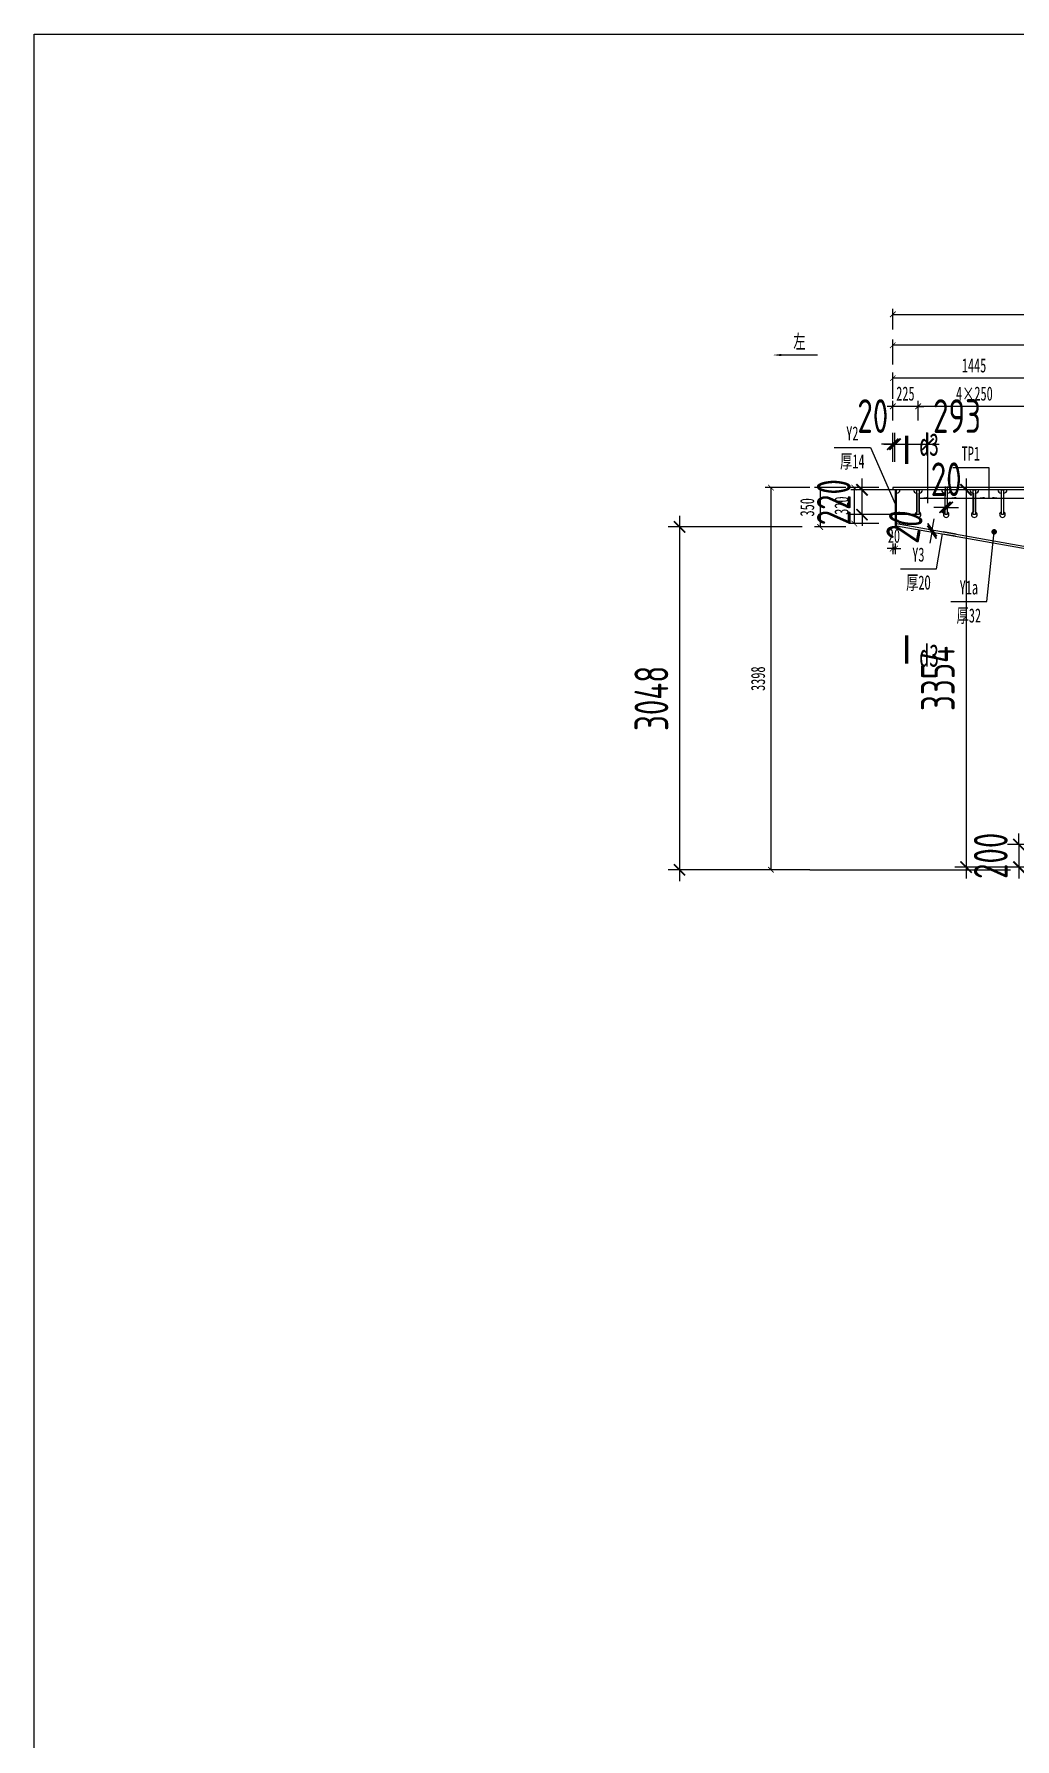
# Model space of a CAD drawing. Extents: x -149716 to 104715, y -26828 to 33500.
# Drawn here: x -17041 to -8328, y -1168 to 13989 of the extents above; entities that cross this region are included whole.
import ezdxf
from ezdxf.enums import TextEntityAlignment as Align

# ---------------------------------------------------------------- set-up
doc = ezdxf.new("R2010")
doc.units = 0
doc.header["$LTSCALE"] = 1000
doc.layers.get('0').update_dxf_attribs({"linetype": 'CONTINUOUS'})
doc.layers.get('Defpoints').update_dxf_attribs({"color": 250, "linetype": 'CONTINUOUS'})
doc.layers.add('01', color=1, linetype='CONTINUOUS', lineweight=25)
doc.layers.add('DIM', color=3, linetype='CONTINUOUS', lineweight=0)
for name, color, linetype in [('02', 2, 'CONTINUOUS'), ('04', 4, 'CONTINUOUS'), ('07', 7, 'CONTINUOUS')]:
    doc.layers.add(name, color=color, linetype=linetype)
doc.styles.add('TSSD_Dimension', font='tssdeng.shx', dxfattribs={"width": 0.7, "bigfont": 'hztxt.shx'})
doc.styles.add('仿宋', font='simfang.ttf', dxfattribs={"width": 0.64})
doc.dimstyles.new('1：50', dxfattribs={"dimscale": 50, "dimtxt": 2.5, "dimasz": 1, "dimexe": 1, "dimexo": 0, "dimgap": 1, "dimtad": 1, "dimdec": 1, "dimdsep": 46, "dimtxsty": '仿宋', "dimblk": 'ARCHTICK', "dimcen": 0, "dimclrd": 256, "dimclre": 256, "dimclrt": 256, "dimazin": 2, "dimtfac": 1, "dimtdec": 1, "dimtix": 1, "dimtmove": 2, "dimatfit": 3, "dimfxl": 1, "dimtvp": 0.8, "dimtolj": 1, "dimtzin": 0, "dimlwd": -1, "dimlwe": -1, "dimarcsym": 0})
doc.dimstyles.new('TSSD_100_100', dxfattribs={"dimtxt": 300, "dimasz": 100, "dimexe": 100, "dimexo": 250, "dimgap": 100, "dimtad": 1, "dimdec": 0, "dimzin": 0, "dimdsep": 46, "dimtxsty": 'TSSD_Dimension', "dimblk": 'ARCHTICK', "dimblk1": 'ARCHTICK', "dimblk2": 'ARCHTICK', "dimcen": 0, "dimdle": 100, "dimclrt": 7, "dimadec": 0, "dimazin": 0, "dimtfac": 1, "dimtdec": 0, "dimtix": 1, "dimtmove": 2, "dimatfit": 3, "dimfxl": 1, "dimtolj": 1, "dimtzin": 0, "dimarcsym": 0})

# ---------------------------------------------------------------- blocks, each defined once
blk = doc.blocks.new('_ArchTick')
at = {"color": 0, "linetype": 'ByBlock', "const_width": 0.15}
blk.add_lwpolyline([(-0.5, -0.5), (0.5, 0.5)], dxfattribs=at)
blk = doc.blocks.new('*D13')
at = {"layer": '04', "transparency": 16777216}
for p, q in [((50178, 138194), (50178, 138377)), ((50178, 138327), (64478, 138327)), ((64478, 138194), (64478, 138377))]:
    blk.add_line(p, q, dxfattribs=at)
at = {"layer": 'Defpoints', "color": 0, "transparency": 16777216}
for p in [(64478, 138327), (50178, 138194), (64478, 138194)]:
    blk.add_point(p, dxfattribs=at)
at = {"layer": '04', "transparency": 16777216, "xscale": 50, "yscale": 50, "zscale": 50, "rotation": 180}
blk.add_blockref('_ArchTick', (50178, 138327), dxfattribs=at)
at = {"layer": '04', "transparency": 16777216, "xscale": 50, "yscale": 50, "zscale": 50}
blk.add_blockref('_ArchTick', (64478, 138327), dxfattribs=at)
at = {"layer": '04', "transparency": 16777216, "insert": (57328, 138441), "char_height": 125, "attachment_point": 5, "style": '仿宋'}
blk.add_mtext('\\A1;14300', dxfattribs=at)
blk = doc.blocks.new('*D14')
at = {"layer": '04', "transparency": 16777216}
for p, q in [((50178, 137881), (50178, 138103)), ((58378, 137881), (58378, 138103)), ((58378, 138053), (50178, 138053))]:
    blk.add_line(p, q, dxfattribs=at)
at = {"layer": 'Defpoints', "color": 0, "transparency": 16777216}
for p in [(50178, 138053), (50178, 137881), (58378, 137881)]:
    blk.add_point(p, dxfattribs=at)
at = {"layer": '04', "transparency": 16777216, "xscale": 50, "yscale": 50, "zscale": 50, "rotation": 180}
blk.add_blockref('_ArchTick', (50178, 138053), dxfattribs=at)
at = {"layer": '04', "transparency": 16777216, "xscale": 50, "yscale": 50, "zscale": 50}
blk.add_blockref('_ArchTick', (58378, 138053), dxfattribs=at)
at = {"layer": '04', "transparency": 16777216, "insert": (54278, 138166), "char_height": 125, "attachment_point": 5, "style": '仿宋'}
blk.add_mtext('\\A1;8200', dxfattribs=at)
blk = doc.blocks.new('*D17')
at = {"layer": '04', "transparency": 16777216}
for p, q in [((49762, 136787), (49482, 136787)), ((49532, 136787), (49532, 136437)), ((49762, 136437), (49482, 136437))]:
    blk.add_line(p, q, dxfattribs=at)
at = {"layer": 'Defpoints', "color": 0, "transparency": 16777216}
for p in [(49762, 136787), (49532, 136437), (49762, 136437)]:
    blk.add_point(p, dxfattribs=at)
at = {"layer": '04', "transparency": 16777216, "xscale": 50, "yscale": 50, "zscale": 50}
for p, rotation in [((49532, 136787), 90), ((49532, 136437), 270)]:
    blk.add_blockref('_ArchTick', p, dxfattribs=dict(at, rotation=rotation))
at = {"layer": '04', "transparency": 16777216, "insert": (49418, 136612), "char_height": 125, "attachment_point": 5, "rotation": 90, "style": '仿宋'}
blk.add_mtext('\\A1;350', dxfattribs=at)
blk = doc.blocks.new('*D18')
at = {"layer": '04', "transparency": 16777216}
for p, q in [((50055, 136787), (49786, 136787)), ((49836, 136787), (49836, 136467)), ((50055, 136467), (49786, 136467))]:
    blk.add_line(p, q, dxfattribs=at)
at = {"layer": 'Defpoints', "color": 0, "transparency": 16777216}
for p in [(50055, 136787), (49836, 136467), (50055, 136467)]:
    blk.add_point(p, dxfattribs=at)
at = {"layer": '04', "transparency": 16777216, "xscale": 50, "yscale": 50, "zscale": 50}
for p, rotation in [((49836, 136787), 90), ((49836, 136467), 270)]:
    blk.add_blockref('_ArchTick', p, dxfattribs=dict(at, rotation=rotation))
at = {"layer": '04', "transparency": 16777216, "insert": (49723, 136627), "char_height": 125, "attachment_point": 5, "rotation": 90, "style": '仿宋'}
blk.add_mtext('\\A1;320', dxfattribs=at)
blk = doc.blocks.new('顶底板板肋带过焊孔')
at = {"layer": '01'}
blk.add_lwpolyline([(50530, 112160, 0.404482), (50559, 112130), (50559, 111963, 4.313631), (50581, 111963), (50581, 112130, 0.404482), (50610, 112160)], format="xyb", dxfattribs=at)
at = {"layer": '02'}
blk.add_lwpolyline([(50560, 112160), (50580, 112160), (50580, 111940), (50560, 111940)], close=True, dxfattribs=at)
blk = doc.blocks.new('*D19')
at = {"layer": '04', "transparency": 16777216}
for p, q in [((49441, 136787), (49045, 136787)), ((49095, 136787), (49095, 133389)), ((49441, 133389), (49045, 133389))]:
    blk.add_line(p, q, dxfattribs=at)
at = {"layer": 'Defpoints', "color": 0, "transparency": 16777216}
for p in [(49441, 136787), (49095, 133389), (49441, 133389)]:
    blk.add_point(p, dxfattribs=at)
at = {"layer": '04', "transparency": 16777216, "xscale": 50, "yscale": 50, "zscale": 50}
for p, rotation in [((49095, 136787), 90), ((49095, 133389), 270)]:
    blk.add_blockref('_ArchTick', p, dxfattribs=dict(at, rotation=rotation))
at = {"layer": '04', "transparency": 16777216, "insert": (48981, 135088), "char_height": 125, "attachment_point": 5, "rotation": 90, "style": '仿宋'}
blk.add_mtext('\\A1;3398', dxfattribs=at)
blk = doc.blocks.new('*D23')
at = {"layer": '04', "transparency": 16777216}
for p, q in [((50403, 137384), (50403, 137559)), ((51403, 137509), (50403, 137509)), ((51403, 137384), (51403, 137559))]:
    blk.add_line(p, q, dxfattribs=at)
at = {"layer": 'Defpoints', "color": 0, "transparency": 16777216}
for p in [(50403, 137509), (50403, 137384), (51403, 137384)]:
    blk.add_point(p, dxfattribs=at)
at = {"layer": '04', "transparency": 16777216, "xscale": 50, "yscale": 50, "zscale": 50, "rotation": 180}
blk.add_blockref('_ArchTick', (50403, 137509), dxfattribs=at)
at = {"layer": '04', "transparency": 16777216, "xscale": 50, "yscale": 50, "zscale": 50}
blk.add_blockref('_ArchTick', (51403, 137509), dxfattribs=at)
at = {"layer": '04', "transparency": 16777216, "insert": (50903, 137622), "char_height": 125, "attachment_point": 5, "style": '仿宋'}
blk.add_mtext('\\A1;4×250', dxfattribs=at)
blk = doc.blocks.new('*D24')
at = {"layer": '04', "transparency": 16777216}
for p, q in [((50178, 137509), (50128, 137509)), ((50178, 137384), (50178, 137559)), ((50403, 137509), (50178, 137509)), ((50403, 137384), (50403, 137559)), ((50403, 137509), (50453, 137509))]:
    blk.add_line(p, q, dxfattribs=at)
at = {"layer": 'Defpoints', "color": 0, "transparency": 16777216}
for p in [(50178, 137509), (50178, 137384), (50403, 137384)]:
    blk.add_point(p, dxfattribs=at)
at = {"layer": '04', "transparency": 16777216, "xscale": 50, "yscale": 50, "zscale": 50}
blk.add_blockref('_ArchTick', (50178, 137509), dxfattribs=at)
at = {"layer": '04', "transparency": 16777216, "xscale": 50, "yscale": 50, "zscale": 50, "rotation": 180}
blk.add_blockref('_ArchTick', (50403, 137509), dxfattribs=at)
at = {"layer": '04', "transparency": 16777216, "insert": (50290, 137622), "char_height": 125, "attachment_point": 5, "style": '仿宋'}
blk.add_mtext('\\A1;225', dxfattribs=at)
blk = doc.blocks.new('*D25')
at = {"layer": '04', "transparency": 16777216}
for p, q in [((50178, 137577), (50178, 137810)), ((51623, 137577), (51623, 137810)), ((51623, 137760), (50178, 137760))]:
    blk.add_line(p, q, dxfattribs=at)
at = {"layer": 'Defpoints', "color": 0, "transparency": 16777216}
for p in [(50178, 137760), (50178, 137577), (51623, 137577)]:
    blk.add_point(p, dxfattribs=at)
at = {"layer": '04', "transparency": 16777216, "xscale": 50, "yscale": 50, "zscale": 50, "rotation": 180}
blk.add_blockref('_ArchTick', (50178, 137760), dxfattribs=at)
at = {"layer": '04', "transparency": 16777216, "xscale": 50, "yscale": 50, "zscale": 50}
blk.add_blockref('_ArchTick', (51623, 137760), dxfattribs=at)
at = {"layer": '04', "transparency": 16777216, "insert": (50900, 137873), "char_height": 125, "attachment_point": 5, "style": '仿宋'}
blk.add_mtext('\\A1;1445', dxfattribs=at)
blk = doc.blocks.new('*D83')
at = {"layer": '04', "transparency": 16777216}
for p, q in [((50178, 136291), (50178, 136195)), ((50198, 136291), (50198, 136195)), ((50178, 136245), (50128, 136245)), ((50198, 136245), (50178, 136245)), ((50198, 136245), (50248, 136245))]:
    blk.add_line(p, q, dxfattribs=at)
at = {"layer": 'Defpoints', "color": 0, "transparency": 16777216}
for p in [(50178, 136291), (50198, 136291), (50178, 136245)]:
    blk.add_point(p, dxfattribs=at)
at = {"layer": '04', "transparency": 16777216, "xscale": 50, "yscale": 50, "zscale": 50}
blk.add_blockref('_ArchTick', (50178, 136245), dxfattribs=at)
at = {"layer": '04', "transparency": 16777216, "xscale": 50, "yscale": 50, "zscale": 50, "rotation": 180}
blk.add_blockref('_ArchTick', (50198, 136245), dxfattribs=at)
at = {"layer": '04', "transparency": 16777216, "insert": (50188, 136358), "char_height": 125, "attachment_point": 5, "style": '仿宋'}
blk.add_mtext('\\A1;20', dxfattribs=at)
blk = doc.blocks.new('*D258')
at = {"layer": 'Defpoints', "color": 0, "transparency": 16777216}
for p in [(-9969, 9607), (-11307, 6559), (-9969, 6559)]:
    blk.add_point(p, dxfattribs=at)
at = {"layer": 'DIM', "color": 0, "lineweight": -2, "transparency": 16777216}
for p, q in [((-11307, 9707), (-11307, 6459)), ((-10219, 9607), (-11407, 9607)), ((-10219, 6559), (-11407, 6559))]:
    blk.add_line(p, q, dxfattribs=at)
at = {"layer": 'DIM', "color": 0, "lineweight": -2, "transparency": 16777216, "xscale": 100, "yscale": 100, "zscale": 100}
for p, rotation in [((-11307, 9607), 90), ((-11307, 6559), 270)]:
    blk.add_blockref('_ArchTick', p, dxfattribs=dict(at, rotation=rotation))
at = {"layer": 'DIM', "color": 7, "transparency": 16777216, "insert": (-11557, 8083), "char_height": 300, "attachment_point": 5, "rotation": 90, "style": 'TSSD_Dimension'}
blk.add_mtext('\\A1;3048', dxfattribs=at)
blk = doc.blocks.new('*D259')
at = {"layer": 'Defpoints', "color": 0, "transparency": 16777216}
for p in [(-7863, 9937), (-8762, 6583), (-7863, 6583)]:
    blk.add_point(p, dxfattribs=at)
at = {"layer": 'DIM', "color": 0, "lineweight": -2, "transparency": 16777216}
for p, q in [((-8762, 10037), (-8762, 6483)), ((-8113, 9937), (-8862, 9937)), ((-8113, 6583), (-8862, 6583))]:
    blk.add_line(p, q, dxfattribs=at)
at = {"layer": 'DIM', "color": 0, "lineweight": -2, "transparency": 16777216, "xscale": 100, "yscale": 100, "zscale": 100}
for p, rotation in [((-8762, 9937), 90), ((-8762, 6583), 270)]:
    blk.add_blockref('_ArchTick', p, dxfattribs=dict(at, rotation=rotation))
at = {"layer": 'DIM', "color": 7, "transparency": 16777216, "insert": (-9012, 8260), "char_height": 300, "attachment_point": 5, "rotation": 90, "style": 'TSSD_Dimension'}
blk.add_mtext('\\A1;3354', dxfattribs=at)
blk = doc.blocks.new('*D267')
at = {"layer": 'Defpoints', "color": 0, "transparency": 16777216}
for p in [(-9393, 10343), (-9413, 9937), (-9393, 9937)]:
    blk.add_point(p, dxfattribs=at)
at = {"layer": 'DIM', "color": 0, "lineweight": -2, "transparency": 16777216}
for p, q in [((-9413, 10343), (-9513, 10343)), ((-9413, 10187), (-9413, 10443)), ((-9413, 10343), (-9393, 10343)), ((-9393, 10187), (-9393, 10443)), ((-9393, 10343), (-9293, 10343))]:
    blk.add_line(p, q, dxfattribs=at)
at = {"layer": 'DIM', "color": 0, "lineweight": -2, "transparency": 16777216, "xscale": 100, "yscale": 100, "zscale": 100}
blk.add_blockref('_ArchTick', (-9413, 10343), dxfattribs=at)
at = {"layer": 'DIM', "color": 0, "lineweight": -2, "transparency": 16777216, "xscale": 100, "yscale": 100, "zscale": 100, "rotation": 180}
blk.add_blockref('_ArchTick', (-9393, 10343), dxfattribs=at)
at = {"layer": 'DIM', "color": 7, "transparency": 16777216, "insert": (-9590, 10593), "char_height": 300, "attachment_point": 5, "style": 'TSSD_Dimension'}
blk.add_mtext('\\A1;20', dxfattribs=at)
blk = doc.blocks.new('*D268')
at = {"layer": 'Defpoints', "color": 0, "transparency": 16777216}
for p in [(-9100, 10343), (-9393, 9937), (-9100, 9568)]:
    blk.add_point(p, dxfattribs=at)
at = {"layer": 'DIM', "color": 0, "lineweight": -2, "transparency": 16777216}
for p, q in [((-9493, 10343), (-9000, 10343)), ((-9393, 10187), (-9393, 10443)), ((-9100, 9818), (-9100, 10443))]:
    blk.add_line(p, q, dxfattribs=at)
at = {"layer": 'DIM', "color": 0, "lineweight": -2, "transparency": 16777216, "xscale": 100, "yscale": 100, "zscale": 100, "rotation": 180}
blk.add_blockref('_ArchTick', (-9393, 10343), dxfattribs=at)
at = {"layer": 'DIM', "color": 0, "lineweight": -2, "transparency": 16777216, "xscale": 100, "yscale": 100, "zscale": 100}
blk.add_blockref('_ArchTick', (-9100, 10343), dxfattribs=at)
at = {"layer": 'DIM', "color": 7, "transparency": 16777216, "insert": (-8842, 10593), "char_height": 300, "attachment_point": 5, "style": 'TSSD_Dimension'}
blk.add_mtext('\\A1;293', dxfattribs=at)
blk = doc.blocks.new('*D269')
at = {"layer": 'Defpoints', "color": 0, "transparency": 16777216}
for p in [(-9100, 9568), (-9096, 9587), (-9062, 9581)]:
    blk.add_point(p, dxfattribs=at)
at = {"layer": 'DIM', "color": 0, "lineweight": -2, "transparency": 16777216}
for p, q in [((-9065, 9561), (-9082, 9463)), ((-9065, 9561), (-9062, 9581)), ((-9062, 9581), (-9044, 9680)), ((-8850, 9544), (-8963, 9564)), ((-8854, 9524), (-8967, 9544))]:
    blk.add_line(p, q, dxfattribs=at)
at = {"layer": 'DIM', "color": 0, "lineweight": -2, "transparency": 16777216, "xscale": 100, "yscale": 100, "zscale": 100}
for p, rotation in [((-9065, 9561), 79.9526448459007), ((-9062, 9581), 259.9526448459007)]:
    blk.add_blockref('_ArchTick', p, dxfattribs=dict(at, rotation=rotation))
at = {"layer": 'DIM', "color": 7, "transparency": 16777216, "insert": (-9309, 9615), "char_height": 300, "attachment_point": 5, "rotation": 79.9526, "style": 'TSSD_Dimension'}
blk.add_mtext('\\A1;20', dxfattribs=at)
blk = doc.blocks.new('*D270')
at = {"layer": 'Defpoints', "color": 0, "transparency": 16777216}
for p in [(-9686, 9937), (-8938, 9937), (-8938, 9717)]:
    blk.add_point(p, dxfattribs=at)
at = {"layer": 'DIM', "color": 0, "lineweight": -2, "transparency": 16777216}
for p, q in [((-9686, 9937), (-9686, 10037)), ((-9188, 9937), (-9786, 9937)), ((-9686, 9717), (-9686, 9937)), ((-9188, 9717), (-9786, 9717)), ((-9686, 9717), (-9686, 9617))]:
    blk.add_line(p, q, dxfattribs=at)
at = {"layer": 'DIM', "color": 0, "lineweight": -2, "transparency": 16777216, "xscale": 100, "yscale": 100, "zscale": 100}
for p, rotation in [((-9686, 9937), 270), ((-9686, 9717), 90)]:
    blk.add_blockref('_ArchTick', p, dxfattribs=dict(at, rotation=rotation))
at = {"layer": 'DIM', "color": 7, "transparency": 16777216, "insert": (-9936, 9827), "char_height": 300, "attachment_point": 5, "rotation": 90, "style": 'TSSD_Dimension'}
blk.add_mtext('\\A1;220', dxfattribs=at)
blk = doc.blocks.new('*D271')
at = {"layer": 'Defpoints', "color": 0, "transparency": 16777216}
for p in [(-8948, 9717), (-8928, 9781), (-8928, 9717)]:
    blk.add_point(p, dxfattribs=at)
at = {"layer": 'DIM', "color": 0, "lineweight": -2, "transparency": 16777216}
for p, q in [((-8948, 9967), (-8948, 9881)), ((-8928, 9967), (-8928, 9881)), ((-8948, 9781), (-9048, 9781)), ((-8948, 9781), (-8928, 9781)), ((-8928, 9781), (-8828, 9781))]:
    blk.add_line(p, q, dxfattribs=at)
at = {"layer": 'DIM', "color": 0, "lineweight": -2, "transparency": 16777216, "xscale": 100, "yscale": 100, "zscale": 100}
blk.add_blockref('_ArchTick', (-8948, 9781), dxfattribs=at)
at = {"layer": 'DIM', "color": 0, "lineweight": -2, "transparency": 16777216, "xscale": 100, "yscale": 100, "zscale": 100, "rotation": 180}
blk.add_blockref('_ArchTick', (-8928, 9781), dxfattribs=at)
at = {"layer": 'DIM', "color": 7, "transparency": 16777216, "insert": (-8938, 10031), "char_height": 300, "attachment_point": 5, "style": 'TSSD_Dimension'}
blk.add_mtext('\\A1;20', dxfattribs=at)
blk = doc.blocks.new('*D384')
at = {"layer": 'Defpoints', "color": 0, "transparency": 16777216}
for p in [(-7728, 6783), (-8292, 6583), (-7750, 6583)]:
    blk.add_point(p, dxfattribs=at)
at = {"layer": 'DIM', "color": 0, "lineweight": -2, "transparency": 16777216}
for p, q in [((-8292, 6783), (-8292, 6883)), ((-7978, 6783), (-8392, 6783)), ((-8292, 6783), (-8292, 6583)), ((-8000, 6583), (-8392, 6583)), ((-8292, 6583), (-8292, 6483))]:
    blk.add_line(p, q, dxfattribs=at)
at = {"layer": 'DIM', "color": 0, "lineweight": -2, "transparency": 16777216, "xscale": 100, "yscale": 100, "zscale": 100}
for p, rotation in [((-8292, 6783), 270), ((-8292, 6583), 90)]:
    blk.add_blockref('_ArchTick', p, dxfattribs=dict(at, rotation=rotation))
at = {"layer": 'DIM', "color": 7, "transparency": 16777216, "insert": (-8542, 6683), "char_height": 300, "attachment_point": 5, "rotation": 90, "style": 'TSSD_Dimension'}
blk.add_mtext('\\A1;200', dxfattribs=at)
blk = doc.blocks.new('A$C2AD75E5C')
at = {"layer": '02'}
for p, q in [((9495.11, 6833.35), (1295.11, 6833.35)), ((1295.11, 6833.35), (1295.11, 6813.35)), ((9495.11, 6813.35), (1295.11, 6813.35)), ((1315.11, 6813.35), (1315.11, 6479.35)), ((1329.11, 6479.35), (1329.11, 6813.35)), ((1315.11, 6479.35), (1329.11, 6479.35)), ((1329.11, 6513.35), (2728.11, 6265.48)), ((1329.11, 6493.04), (2728.11, 6245.17))]:
    blk.add_line(p, q, dxfattribs=at)
for centre, start, end in [((1329.11, 6813.35), 270, 0), ((1329.11, 6513.35), 349.952645, 90)]:
    blk.add_arc(centre, 30, start, end, dxfattribs=at)
at = {"layer": '07'}
for p, q in [((626.28, 8011.76), (306.28, 8011.76)), ((775.92, 7189.79), (1095.92, 7189.79)), ((1095.92, 7189.79), (1315.11, 6688.87)), ((1828.96, 7010.98), (2148.96, 7010.98)), ((2148.96, 7010.98), (2148.96, 6740.25)), ((1531.11, 6740.25), (2509.11, 6740.25)), ((1682.73, 6111.66), (1736.74, 6420.82)), ((2130.9, 5819.19), (2196.02, 6439.83)), ((1362.73, 6111.66), (1682.73, 6111.66)), ((1810.9, 5819.19), (2130.9, 5819.19))]:
    blk.add_line(p, q, dxfattribs=at)
for points in [[(226.28, 8011.76, 0, 20, 0), (306.28, 8011.76, 8, 8, 0)], [(1531.11, 6740.25, 0, 20, 0), (1611.11, 6740.25, 8, 8, 0)], [(1781.11, 6740.25, 0, 20, 0), (1861.11, 6740.25, 8, 8, 0)], [(2031.11, 6740.25, 0, 20, 0), (2111.11, 6740.25, 8, 8, 0)], [(2259.11, 6740.25, 0, 20, 0), (2179.11, 6740.25, 8, 8, 0)], [(2208.52, 6439.83, 25, 25, -1), (2183.52, 6439.83, 25, 25, -1), (2208.52, 6439.83, 0, 0, 0)]]:
    blk.add_lwpolyline(points, format="xyseb", dxfattribs=at)
at = {"layer": '07', "const_width": 30}
for points in [[(1418.32, 7044.15), (1418.32, 7294.15)], [(1418.32, 5518.18), (1418.32, 5268.18)]]:
    blk.add_lwpolyline(points, dxfattribs=at)
at = {"layer": '02'}
for p in [(-49050.22, -105347.01), (-48800.22, -105347.01), (-48550.22, -105347.01), (-48300.22, -105347.01)]:
    blk.add_blockref('顶底板板肋带过焊孔', p, dxfattribs=at)
at = {"layer": '07', "style": '仿宋', "width": 0.64}
for s, height, p in [('左', 125, (466.28, 8136.76)), ('Y2', 125, (935.92, 7314.79)), ('d3', 200, (1618.32, 7219.15)), ('厚14', 125, (935.92, 7064.79)), ('TP1', 125, (1988.96, 7135.98)), ('Y3', 125, (1522.73, 6236.66)), ('厚2O', 125, (1522.73, 5986.66)), ('Y1a', 125, (1970.9, 5944.19)), ('厚32', 125, (1970.9, 5694.19)), ('d3', 200, (1618.32, 5343.18))]:
    blk.add_text(s, height=height, dxfattribs=at).set_placement(p, align=Align.MIDDLE)
at = {"layer": '04'}
for p1, p2, distance, picture, middle in [((1295.11, 8240.42), (15595.11, 8240.42), 132.94, '*D13', (8445.11, 8486.58)), ((9495.11, 7927.2), (1295.11, 7927.2), -171.69, '*D14', (5395.11, 8212.11)), ((2740.11, 7622.63), (1295.11, 7622.63), -182.9, '*D25', (2017.61, 7918.74)), ((1520.11, 7429.66), (1295.11, 7429.66), -124.85, '*D24', (1407.61, 7667.72)), ((558.13, 6833.35), (558.13, 3435.35), -345.94, '*D19', (98.97, 5134.35)), ((879.05, 6833.35), (879.05, 6483.35), -229.89, '*D17', (535.95, 6658.35)), ((1172.03, 6833.35), (1172.03, 6513.35), -218.5, '*D18', (840.32, 6673.35)), ((1315.11, 6337.45), (1295.11, 6337.45), 46.79, '*D83', (1305.11, 6403.87))]:
    dim = blk.add_aligned_dim(p1=p1, p2=p2, distance=distance, dimstyle='1：50', dxfattribs=at)
    dim.commit()
    dim.dimension.update_dxf_attribs({"geometry": picture, "text_midpoint": middle, "insert": (-48882.52, -129954.01)})
dim = blk.add_aligned_dim(p1=(2520.11, 7429.66), p2=(1520.11, 7429.66), distance=-124.85, text='4×250', dimstyle='1：50', dxfattribs=at)
dim.commit()
dim.dimension.update_dxf_attribs({"geometry": '*D23', "text_midpoint": (2020.11, 7667.72), "insert": (-48882.52, -129954.01)})

msp = doc.modelspace()

# ---------------------------------------------------------------- linework, layer by layer
msp.add_line((-10149.71451, 6559.3046), (-8366.71541, 6559.3046))
msp.add_lwpolyline([(-17041.4364, 13989.0429), (18888.34633, 13989.0429), (18888.34633, -12835.79969), (-17041.4364, -12835.79969)], close=True)

# ---------------------------------------------------------------- block references
msp.add_blockref('A$C2AD75E5C', (-10707.8401, 3123.95279))

# ---------------------------------------------------------------- dimensions: what is measured, and where the dimension line sits
at = {"layer": 'DIM'}
for base, p1, p2, picture, middle in [((-9392.73205, 10343.10149), (-9412.73205, 9937.3046), (-9392.73205, 9937.3046), '*D267', (-9590.03974, 10593.10149)), ((-9099.7511, 10343.10149), (-9392.73205, 9937.3046), (-9099.7511, 9567.56345), '*D268', (-8841.67417, 10593.10149))]:
    dim = msp.add_linear_dim(base=base, p1=p1, p2=p2, dimstyle='TSSD_100_100', dxfattribs=at)
    dim.commit()
    dim.dimension.update_dxf_attribs({"geometry": picture, "text_midpoint": middle, "dimtype": 160})
for base, p1, p2, picture, middle in [((-9686.1386, 9937.3046), (-8937.73205, 9717.3046), (-8937.73205, 9937.3046), '*D270', (-9936.1386, 9827.3046)), ((-8762.46239, 6583.3046), (-7863.45478, 9937.3046), (-7863.45478, 6583.3046), '*D259', (-9012.46239, 8260.3046)), ((-11307.2191, 6559.3046), (-9968.73262, 9607.3046), (-9968.73262, 6559.3046), '*D258', (-11557.2191, 8083.3046)), ((-8291.59327, 6583.3046), (-7727.73205, 6783.3046), (-7749.9085, 6583.3046), '*D384', (-8541.59327, 6683.3046))]:
    dim = msp.add_linear_dim(base=base, p1=p1, p2=p2, angle=90, dimstyle='TSSD_100_100', dxfattribs=at)
    dim.commit()
    dim.dimension.update_dxf_attribs({"geometry": picture, "text_midpoint": middle})
dim = msp.add_linear_dim(base=(-8927.73205, 9781.39535), p1=(-8947.73205, 9717.3046), p2=(-8927.73205, 9717.3046), dimstyle='TSSD_100_100', dxfattribs=at)
dim.commit()
dim.dimension.update_dxf_attribs({"geometry": '*D271', "text_midpoint": (-8937.73205, 10031.39535)})
dim = msp.add_aligned_dim(p1=(-9099.7511, 9567.56345), p2=(-9096.26186, 9587.25672), distance=-35.28623, dimstyle='TSSD_100_100', dxfattribs=at)
dim.commit()
dim.dimension.update_dxf_attribs({"geometry": '*D269', "text_midpoint": (-9309.42737, 9614.86949)})

doc.saveas('drawing.dxf')
